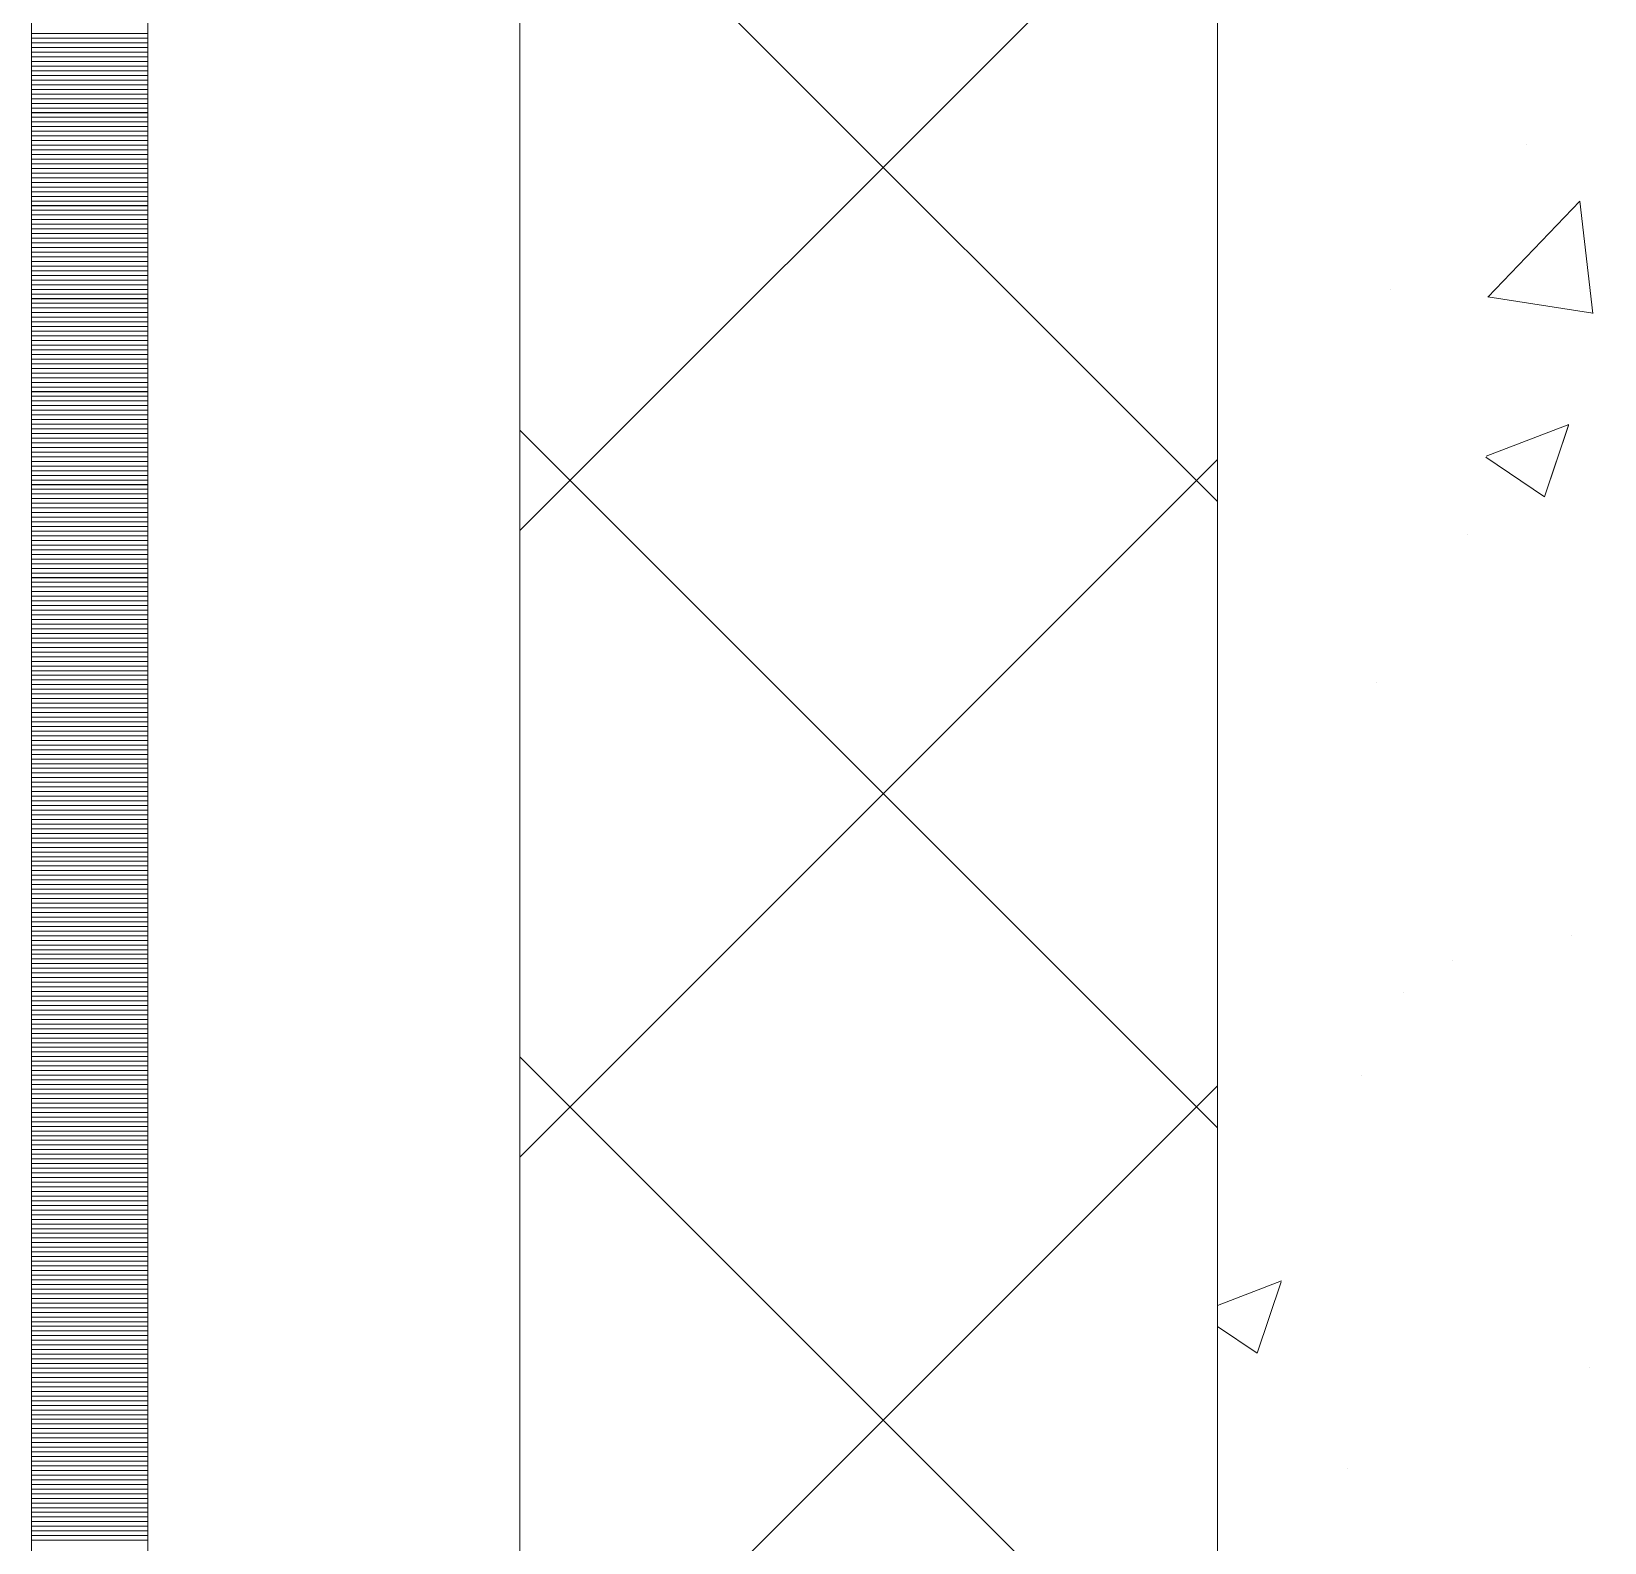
# Model space of a CAD drawing. Header units: millimetres. Extents: x 470010 to 1231400, y -134005 to 421770.
# Drawn here: x 806167.7 to 806505.9, y 173337.5 to 173662.5 of the extents above; entities that cross this region are included whole.
import ezdxf
from ezdxf.enums import TextEntityAlignment as Align

# ---------------------------------------------------------------- set-up
doc = ezdxf.new("R2010")
doc.units = ezdxf.units.MM
doc.linetypes.add('DASHED', pattern=[19.05, 12.7, -6.35])
doc.layers.get('Defpoints').update_dxf_attribs({"color": 140})
doc.layers.add('АР_Делит', color=120, linetype='Continuous', lineweight=0, plot=False)
for name, color, linetype, lineweight in [('АР_Стены ПЕНОблок', 52, 'Continuous', 20), ('АР_Тонкая', 254, 'Continuous', 5), ('АР_Утеплитель', 31, 'Continuous', 0), ('АР_Штриховка', 8, 'Continuous', 0)]:
    doc.layers.add(name, color=color, linetype=linetype, lineweight=lineweight)
doc.layers.add('РД_Оси_100', color=7, linetype='Continuous', lineweight=0, true_color=0x525252)
doc.styles.add('style1', font='ARIALN.TTF')

# ---------------------------------------------------------------- blocks, each defined once
blk = doc.blocks.new('СОШ_2200_АР_ОСИ_М100_28.05.24')
at = {"layer": 'АР_Делит', "color": 251, "linetype": 'DASHED', "true_color": 0x636466}
blk.add_lwpolyline([(114955, 135155), (114955, -355), (93595.036, -355), (93595.036, 13855), (94145, 13855), (94145, 68320), (66055, 68320), (66055, 13857.73), (83455, 13857.73), (83455, -355), (45245, -355), (45245, 13145), (44695, 13145), (44695, 26755), (45245, 26755), (45245, 68320), (20455, 68320), (20455, 26755), (27955, 26755), (27955, 13145), (-355, 13145), (-355, 100855)], dxfattribs=at)
blk = doc.blocks.new('A$C9108343f')
at = {"layer": 'АР_Стены ПЕНОблок', "color": 18, "linetype": 'Continuous', "lineweight": 20, "true_color": 0x000000}
blk.add_line((140704.09, 313879.49), (140704.09, 237679.49), dxfattribs=at)
at = {"layer": 'АР_Тонкая', "color": 18, "linetype": 'Continuous', "lineweight": 5, "true_color": 0x000000}
for p, q in [((140449.09, 313879.49), (140449.09, 237679.49)), ((140474.09, 313879.49), (140474.09, 237679.49)), ((140474.09, 237679.49), (140474.09, 313879.49)), ((140554.09, 237679.49), (140554.09, 313879.49))]:
    blk.add_line(p, q, dxfattribs=at)
at = {"layer": 'АР_Утеплитель', "color": 18, "linetype": 'Continuous', "lineweight": 0, "true_color": 0x000000}
for p, q in [((140554.09, 313879.49), (140554.09, 237679.49)), ((140704.09, 237679.49), (140704.09, 313879.49))]:
    blk.add_line(p, q, dxfattribs=at)
at = {"layer": 'АР_Штриховка', "color": 18, "linetype": 'Continuous', "lineweight": 0, "true_color": 0x000000}
for p, q in [((140704.09, 273927.64), (140554.09, 274077.64)), ((140554.09, 273921.35), (140704.09, 274071.35)), ((140449.09, 274028.24), (140474.09, 274028.24)), ((140449.09, 274027.24), (140474.09, 274027.24)), ((140449.09, 274026.24), (140474.09, 274026.24)), ((140449.09, 274025.24), (140474.09, 274025.24)), ((140449.09, 274024.24), (140474.09, 274024.24)), ((140449.09, 274023.24), (140474.09, 274023.24)), ((140449.09, 274022.24), (140474.09, 274022.24)), ((140449.09, 274021.24), (140474.09, 274021.24)), ((140449.09, 274020.24), (140474.09, 274020.24)), ((140449.09, 274019.24), (140474.09, 274019.24)), ((140449.09, 274018.24), (140474.09, 274018.24)), ((140449.09, 274017.24), (140474.09, 274017.24)), ((140449.09, 274016.24), (140474.09, 274016.24)), ((140449.09, 274015.24), (140474.09, 274015.24)), ((140449.09, 274014.24), (140474.09, 274014.24)), ((140449.09, 274013.24), (140474.09, 274013.24)), ((140449.09, 274012.24), (140474.09, 274012.24)), ((140449.09, 274011.24), (140474.09, 274011.24)), ((140449.09, 274010.24), (140474.09, 274010.24)), ((140449.09, 274009.24), (140474.09, 274009.24)), ((140449.09, 274008.24), (140474.09, 274008.24)), ((140449.09, 274007.24), (140474.09, 274007.24)), ((140449.09, 274006.24), (140474.09, 274006.24)), ((140449.09, 274005.24), (140474.09, 274005.24)), ((140449.09, 274004.24), (140474.09, 274004.24)), ((140770.47, 274004.35), (140770.47, 274004.35)), ((140449.09, 274003.24), (140474.09, 274003.24)), ((140449.09, 274002.24), (140474.09, 274002.24)), ((140449.09, 274001.24), (140474.09, 274001.24)), ((140449.09, 274000.24), (140474.09, 274000.24)), ((140449.09, 273999.24), (140474.09, 273999.24)), ((140449.09, 273998.24), (140474.09, 273998.24)), ((140449.09, 273997.24), (140474.09, 273997.24)), ((140449.09, 273996.24), (140474.09, 273996.24)), ((140449.09, 273995.24), (140474.09, 273995.24)), ((140449.09, 273994.24), (140474.09, 273994.24)), ((140449.09, 273993.24), (140474.09, 273993.24)), ((140449.09, 273992.24), (140474.09, 273992.24)), ((140449.09, 273991.24), (140474.09, 273991.24)), ((140762.27, 273971.58), (140782.05, 273992.2)), ((140784.83, 273968.08), (140782.03, 273992.2)), ((140449.09, 273990.24), (140474.09, 273990.24)), ((140449.09, 273989.24), (140474.09, 273989.24)), ((140449.09, 273988.24), (140474.09, 273988.24)), ((140449.09, 273987.24), (140474.09, 273987.24)), ((140449.09, 273986.24), (140474.09, 273986.24)), ((140449.09, 273985.24), (140474.09, 273985.24)), ((140449.09, 273984.24), (140474.09, 273984.24)), ((140449.09, 273983.24), (140474.09, 273983.24)), ((140449.09, 273982.24), (140474.09, 273982.24)), ((140449.09, 273981.24), (140474.09, 273981.24)), ((140449.09, 273980.24), (140474.09, 273980.24)), ((140449.09, 273979.24), (140474.09, 273979.24)), ((140449.09, 273978.24), (140474.09, 273978.24)), ((140449.09, 273977.24), (140474.09, 273977.24)), ((140449.09, 273976.24), (140474.09, 273976.24)), ((140449.09, 273975.24), (140474.09, 273975.24)), ((140449.09, 273974.24), (140474.09, 273974.24)), ((140449.09, 273973.24), (140474.09, 273973.24)), ((140449.09, 273972.24), (140474.09, 273972.24)), ((140449.09, 273971.24), (140474.09, 273971.24)), ((140449.09, 273970.24), (140474.09, 273970.24)), ((140741.3, 273973.32), (140741.3, 273973.32)), ((140762.25, 273971.62), (140784.84, 273968.12)), ((140449.09, 273969.24), (140474.09, 273969.24)), ((140449.09, 273968.24), (140474.09, 273968.24)), ((140449.09, 273967.24), (140474.09, 273967.24)), ((140449.09, 273966.24), (140474.09, 273966.24)), ((140449.09, 273965.24), (140474.09, 273965.24)), ((140449.09, 273964.24), (140474.09, 273964.24)), ((140449.09, 273963.24), (140474.09, 273963.24)), ((140449.09, 273962.24), (140474.09, 273962.24)), ((140449.09, 273961.24), (140474.09, 273961.24)), ((140449.09, 273960.24), (140474.09, 273960.24)), ((140449.09, 273959.24), (140474.09, 273959.24)), ((140449.09, 273958.24), (140474.09, 273958.24)), ((140449.09, 273957.24), (140474.09, 273957.24)), ((140449.09, 273956.24), (140474.09, 273956.24)), ((140449.09, 273955.24), (140474.09, 273955.24)), ((140449.09, 273954.24), (140474.09, 273954.24)), ((140449.09, 273953.24), (140474.09, 273953.24)), ((140449.09, 273952.24), (140474.09, 273952.24)), ((140449.09, 273951.24), (140474.09, 273951.24)), ((140449.09, 273950.24), (140474.09, 273950.24)), ((140449.09, 273949.24), (140474.09, 273949.24)), ((140449.09, 273948.24), (140474.09, 273948.24)), ((140449.09, 273947.24), (140474.09, 273947.24)), ((140449.09, 273946.24), (140474.09, 273946.24)), ((140449.09, 273945.24), (140474.09, 273945.24)), ((140449.09, 273944.24), (140474.09, 273944.24)), ((140449.09, 273943.24), (140474.09, 273943.24)), ((140761.9, 273937.38), (140779.68, 273944.21)), ((140774.45, 273928.65), (140779.6, 273944)), ((140449.09, 273942.24), (140474.09, 273942.24)), ((140449.09, 273941.24), (140474.09, 273941.24)), ((140449.09, 273940.24), (140474.09, 273940.24)), ((140704.09, 273792.93), (140554.09, 273942.93)), ((140449.09, 273939.24), (140474.09, 273939.24)), ((140449.09, 273938.24), (140474.09, 273938.24)), ((140449.09, 273937.24), (140474.09, 273937.24)), ((140554.09, 273786.65), (140704.09, 273936.65)), ((140761.81, 273937.18), (140774.44, 273928.66)), ((140449.09, 273936.24), (140474.09, 273936.24)), ((140449.09, 273935.24), (140474.09, 273935.24)), ((140449.09, 273934.24), (140474.09, 273934.24)), ((140449.09, 273933.24), (140474.09, 273933.24)), ((140449.09, 273932.24), (140474.09, 273932.24)), ((140449.09, 273931.24), (140474.09, 273931.24)), ((140449.09, 273930.24), (140474.09, 273930.24)), ((140449.09, 273929.24), (140474.09, 273929.24)), ((140449.09, 273928.24), (140474.09, 273928.24)), ((140449.09, 273927.24), (140474.09, 273927.24)), ((140449.09, 273926.24), (140474.09, 273926.24)), ((140449.09, 273925.24), (140474.09, 273925.24)), ((140449.09, 273924.24), (140474.09, 273924.24)), ((140449.09, 273923.24), (140474.09, 273923.24)), ((140449.09, 273922.24), (140474.09, 273922.24)), ((140449.09, 273921.24), (140474.09, 273921.24)), ((140449.09, 273920.24), (140474.09, 273920.24)), ((140757.89, 273920.62), (140757.89, 273920.62)), ((140449.09, 273919.24), (140474.09, 273919.24)), ((140449.09, 273918.24), (140474.09, 273918.24)), ((140449.09, 273917.24), (140474.09, 273917.24)), ((140449.09, 273916.24), (140474.09, 273916.24)), ((140449.09, 273915.24), (140474.09, 273915.24)), ((140449.09, 273914.24), (140474.09, 273914.24)), ((140449.09, 273913.24), (140474.09, 273913.24)), ((140449.09, 273912.24), (140474.09, 273912.24)), ((140449.09, 273911.24), (140474.09, 273911.24)), ((140449.09, 273910.24), (140474.09, 273910.24)), ((140449.09, 273909.24), (140474.09, 273909.24)), ((140449.09, 273908.24), (140474.09, 273908.24)), ((140449.09, 273907.24), (140474.09, 273907.24)), ((140449.09, 273906.24), (140474.09, 273906.24)), ((140449.09, 273905.24), (140474.09, 273905.24)), ((140449.09, 273904.24), (140474.09, 273904.24)), ((140449.09, 273903.24), (140474.09, 273903.24)), ((140449.09, 273902.24), (140474.09, 273902.24)), ((140449.09, 273901.24), (140474.09, 273901.24)), ((140449.09, 273900.24), (140474.09, 273900.24)), ((140449.09, 273899.24), (140474.09, 273899.24)), ((140449.09, 273898.24), (140474.09, 273898.24)), ((140449.09, 273897.24), (140474.09, 273897.24)), ((140449.09, 273896.24), (140474.09, 273896.24)), ((140449.09, 273895.24), (140474.09, 273895.24)), ((140449.09, 273894.24), (140474.09, 273894.24)), ((140449.09, 273893.24), (140474.09, 273893.24)), ((140449.09, 273892.24), (140474.09, 273892.24)), ((140449.09, 273891.24), (140474.09, 273891.24)), ((140449.09, 273890.24), (140474.09, 273890.24)), ((140449.09, 273889.24), (140474.09, 273889.24)), ((140449.09, 273888.24), (140474.09, 273888.24)), ((140449.09, 273887.24), (140474.09, 273887.24)), ((140449.09, 273886.24), (140474.09, 273886.24)), ((140738.21, 273888.77), (140738.21, 273888.77)), ((140449.09, 273885.24), (140474.09, 273885.24)), ((140449.09, 273884.24), (140474.09, 273884.24)), ((140449.09, 273883.24), (140474.09, 273883.24)), ((140449.09, 273882.24), (140474.09, 273882.24)), ((140449.09, 273881.24), (140474.09, 273881.24)), ((140449.09, 273880.24), (140474.09, 273880.24)), ((140449.09, 273879.24), (140474.09, 273879.24)), ((140449.09, 273878.24), (140474.09, 273878.24)), ((140449.09, 273877.24), (140474.09, 273877.24)), ((140449.09, 273876.24), (140474.09, 273876.24)), ((140449.09, 273875.24), (140474.09, 273875.24)), ((140449.09, 273874.24), (140474.09, 273874.24)), ((140449.09, 273873.24), (140474.09, 273873.24)), ((140449.09, 273872.24), (140474.09, 273872.24)), ((140449.09, 273871.24), (140474.09, 273871.24)), ((140449.09, 273870.24), (140474.09, 273870.24)), ((140449.09, 273869.24), (140474.09, 273869.24)), ((140449.09, 273868.24), (140474.09, 273868.24)), ((140449.09, 273867.24), (140474.09, 273867.24)), ((140449.09, 273866.24), (140474.09, 273866.24)), ((140449.09, 273865.24), (140474.09, 273865.24)), ((140449.09, 273864.24), (140474.09, 273864.24)), ((140449.09, 273863.24), (140474.09, 273863.24)), ((140449.09, 273862.24), (140474.09, 273862.24)), ((140449.09, 273861.24), (140474.09, 273861.24)), ((140449.09, 273860.24), (140474.09, 273860.24)), ((140449.09, 273859.24), (140474.09, 273859.24)), ((140449.09, 273858.24), (140474.09, 273858.24)), ((140449.09, 273857.24), (140474.09, 273857.24)), ((140449.09, 273856.24), (140474.09, 273856.24)), ((140449.09, 273855.24), (140474.09, 273855.24)), ((140449.09, 273854.24), (140474.09, 273854.24)), ((140449.09, 273853.24), (140474.09, 273853.24)), ((140449.09, 273852.24), (140474.09, 273852.24)), ((140449.09, 273851.24), (140474.09, 273851.24)), ((140449.09, 273850.24), (140474.09, 273850.24)), ((140449.09, 273849.24), (140474.09, 273849.24)), ((140449.09, 273848.24), (140474.09, 273848.24)), ((140449.09, 273847.24), (140474.09, 273847.24)), ((140449.09, 273846.24), (140474.09, 273846.24)), ((140449.09, 273845.24), (140474.09, 273845.24)), ((140449.09, 273844.24), (140474.09, 273844.24)), ((140449.09, 273843.24), (140474.09, 273843.24)), ((140449.09, 273842.24), (140474.09, 273842.24)), ((140449.09, 273841.24), (140474.09, 273841.24)), ((140449.09, 273840.24), (140474.09, 273840.24)), ((140449.09, 273839.24), (140474.09, 273839.24)), ((140449.09, 273838.24), (140474.09, 273838.24)), ((140449.09, 273837.24), (140474.09, 273837.24)), ((140449.09, 273836.24), (140474.09, 273836.24)), ((140449.09, 273835.24), (140474.09, 273835.24)), ((140449.09, 273834.24), (140474.09, 273834.24)), ((140449.09, 273833.24), (140474.09, 273833.24)), ((140449.09, 273832.24), (140474.09, 273832.24)), ((140780.21, 273834.26), (140780.21, 273834.26)), ((140449.09, 273831.24), (140474.09, 273831.24)), ((140449.09, 273830.24), (140474.09, 273830.24)), ((140449.09, 273829.24), (140474.09, 273829.24)), ((140449.09, 273828.24), (140474.09, 273828.24)), ((140754.66, 273828.81), (140754.66, 273828.81)), ((140449.09, 273827.24), (140474.09, 273827.24)), ((140449.09, 273826.24), (140474.09, 273826.24)), ((140449.09, 273825.24), (140474.09, 273825.24)), ((140449.09, 273824.24), (140474.09, 273824.24)), ((140449.09, 273823.24), (140474.09, 273823.24)), ((140449.09, 273822.24), (140474.09, 273822.24)), ((140744.14, 273822.01), (140744.14, 273822.01)), ((140449.09, 273821.24), (140474.09, 273821.24)), ((140449.09, 273820.24), (140474.09, 273820.24)), ((140449.09, 273819.24), (140474.09, 273819.24)), ((140449.09, 273818.24), (140474.09, 273818.24)), ((140449.09, 273817.24), (140474.09, 273817.24)), ((140449.09, 273816.24), (140474.09, 273816.24)), ((140449.09, 273815.24), (140474.09, 273815.24)), ((140449.09, 273814.24), (140474.09, 273814.24)), ((140449.09, 273813.24), (140474.09, 273813.24)), ((140449.09, 273812.24), (140474.09, 273812.24)), ((140449.09, 273811.24), (140474.09, 273811.24)), ((140449.09, 273810.24), (140474.09, 273810.24)), ((140449.09, 273809.24), (140474.09, 273809.24)), ((140449.09, 273808.24), (140474.09, 273808.24)), ((140704.09, 273658.23), (140554.09, 273808.23)), ((140449.09, 273807.24), (140474.09, 273807.24)), ((140449.09, 273806.24), (140474.09, 273806.24)), ((140449.09, 273805.24), (140474.09, 273805.24)), ((140449.09, 273804.24), (140474.09, 273804.24)), ((140449.09, 273803.24), (140474.09, 273803.24)), ((140449.09, 273802.24), (140474.09, 273802.24)), ((140449.09, 273801.24), (140474.09, 273801.24)), ((140554.09, 273651.94), (140704.09, 273801.94)), ((140735.12, 273804.21), (140735.12, 273804.21)), ((140449.09, 273800.24), (140474.09, 273800.24)), ((140449.09, 273799.24), (140474.09, 273799.24)), ((140449.09, 273798.24), (140474.09, 273798.24)), ((140449.09, 273797.24), (140474.09, 273797.24)), ((140449.09, 273796.24), (140474.09, 273796.24)), ((140449.09, 273795.24), (140474.09, 273795.24)), ((140449.09, 273794.24), (140474.09, 273794.24)), ((140449.09, 273793.24), (140474.09, 273793.24)), ((140449.09, 273792.24), (140474.09, 273792.24)), ((140449.09, 273791.24), (140474.09, 273791.24)), ((140449.09, 273790.24), (140474.09, 273790.24)), ((140449.09, 273789.24), (140474.09, 273789.24)), ((140449.09, 273788.24), (140474.09, 273788.24)), ((140449.09, 273787.24), (140474.09, 273787.24)), ((140449.09, 273786.24), (140474.09, 273786.24)), ((140449.09, 273785.24), (140474.09, 273785.24)), ((140449.09, 273784.24), (140474.09, 273784.24)), ((140449.09, 273783.24), (140474.09, 273783.24)), ((140449.09, 273782.24), (140474.09, 273782.24)), ((140449.09, 273781.24), (140474.09, 273781.24)), ((140449.09, 273780.24), (140474.09, 273780.24)), ((140449.09, 273779.24), (140474.09, 273779.24)), ((140449.09, 273778.24), (140474.09, 273778.24)), ((140449.09, 273777.24), (140474.09, 273777.24)), ((140449.09, 273776.24), (140474.09, 273776.24)), ((140449.09, 273775.24), (140474.09, 273775.24)), ((140449.09, 273774.24), (140474.09, 273774.24)), ((140449.09, 273773.24), (140474.09, 273773.24)), ((140449.09, 273772.24), (140474.09, 273772.24)), ((140449.09, 273771.24), (140474.09, 273771.24)), ((140449.09, 273770.24), (140474.09, 273770.24)), ((140449.09, 273769.24), (140474.09, 273769.24)), ((140449.09, 273768.24), (140474.09, 273768.24)), ((140449.09, 273767.24), (140474.09, 273767.24)), ((140449.09, 273766.24), (140474.09, 273766.24)), ((140449.09, 273765.24), (140474.09, 273765.24)), ((140449.09, 273764.24), (140474.09, 273764.24)), ((140449.09, 273763.24), (140474.09, 273763.24)), ((140449.09, 273762.24), (140474.09, 273762.24)), ((140449.09, 273761.24), (140474.09, 273761.24)), ((140449.09, 273760.24), (140474.09, 273760.24)), ((140449.09, 273759.24), (140474.09, 273759.24)), ((140449.09, 273758.24), (140474.09, 273758.24)), ((140449.09, 273757.24), (140474.09, 273757.24)), ((140704.09, 273754.72), (140717.88, 273760.02)), ((140712.65, 273744.47), (140717.8, 273759.82)), ((140449.09, 273756.24), (140474.09, 273756.24)), ((140449.09, 273755.24), (140474.09, 273755.24)), ((140449.09, 273754.24), (140474.09, 273754.24)), ((140449.09, 273753.24), (140474.09, 273753.24)), ((140449.09, 273752.24), (140474.09, 273752.24)), ((140449.09, 273751.24), (140474.09, 273751.24)), ((140449.09, 273750.24), (140474.09, 273750.24)), ((140449.09, 273749.24), (140474.09, 273749.24)), ((140449.09, 273748.24), (140474.09, 273748.24)), ((140449.09, 273747.24), (140474.09, 273747.24)), ((140704.09, 273750.23), (140712.64, 273744.47)), ((140449.09, 273746.24), (140474.09, 273746.24)), ((140449.09, 273745.24), (140474.09, 273745.24)), ((140449.09, 273744.24), (140474.09, 273744.24)), ((140449.09, 273743.24), (140474.09, 273743.24)), ((140449.09, 273742.24), (140474.09, 273742.24)), ((140449.09, 273741.24), (140474.09, 273741.24)), ((140449.09, 273740.24), (140474.09, 273740.24)), ((140784.04, 273741.29), (140784.04, 273741.29)), ((140449.09, 273739.24), (140474.09, 273739.24)), ((140449.09, 273738.24), (140474.09, 273738.24)), ((140449.09, 273737.24), (140474.09, 273737.24)), ((140449.09, 273736.24), (140474.09, 273736.24)), ((140449.09, 273735.24), (140474.09, 273735.24)), ((140449.09, 273734.24), (140474.09, 273734.24)), ((140449.09, 273733.24), (140474.09, 273733.24)), ((140449.09, 273732.24), (140474.09, 273732.24)), ((140449.09, 273731.24), (140474.09, 273731.24)), ((140449.09, 273730.24), (140474.09, 273730.24)), ((140449.09, 273729.24), (140474.09, 273729.24)), ((140449.09, 273728.24), (140474.09, 273728.24)), ((140449.09, 273727.24), (140474.09, 273727.24)), ((140449.09, 273726.24), (140474.09, 273726.24)), ((140449.09, 273725.24), (140474.09, 273725.24)), ((140449.09, 273724.24), (140474.09, 273724.24)), ((140449.09, 273723.24), (140474.09, 273723.24)), ((140449.09, 273722.24), (140474.09, 273722.24)), ((140449.09, 273721.24), (140474.09, 273721.24)), ((140449.09, 273720.24), (140474.09, 273720.24)), ((140449.09, 273719.24), (140474.09, 273719.24)), ((140449.09, 273718.24), (140474.09, 273718.24)), ((140449.09, 273717.24), (140474.09, 273717.24)), ((140732.04, 273719.66), (140732.04, 273719.66)), ((140449.09, 273716.24), (140474.09, 273716.24)), ((140449.09, 273715.24), (140474.09, 273715.24)), ((140449.09, 273714.24), (140474.09, 273714.24)), ((140449.09, 273713.24), (140474.09, 273713.24)), ((140449.09, 273712.24), (140474.09, 273712.24)), ((140449.09, 273711.24), (140474.09, 273711.24)), ((140449.09, 273710.24), (140474.09, 273710.24)), ((140449.09, 273709.24), (140474.09, 273709.24)), ((140449.09, 273708.24), (140474.09, 273708.24)), ((140449.09, 273707.24), (140474.09, 273707.24)), ((140449.09, 273706.24), (140474.09, 273706.24)), ((140449.09, 273705.24), (140474.09, 273705.24)), ((140449.09, 273704.24), (140474.09, 273704.24))]:
    blk.add_line(p, q, dxfattribs=at)
at = {"layer": 'РД_Оси_100'}
blk.add_blockref('СОШ_2200_АР_ОСИ_М100_28.05.24', (140804.09, 223079.49), dxfattribs=at)
at = {"layer": 'Defpoints', "color": 18, "true_color": 0x000000, "style": 'style1'}
for p in [(143949.34, 316089.12), (143974.98, 281639.5), (143890.4, 273244.71), (143839.99, 264276.81), (143967.75, 254892.38), (12251.96, 104178.14), (12382.58, 96023.14)]:
    blk.add_attdef('АР-ПОМЕЩЕНИЕ:НАИМЕНОВАНИЕ', text='', height=100, dxfattribs=at).set_placement(p, align=Align.MIDDLE)
at = {"layer": 'Defpoints', "color": 18, "true_color": 0x000000, "style": 'style1', "flags": 8}
for p in [(143951.3, 279099.09), (143848.34, 269251.11), (143875.33, 260094.25), (144049.74, 250824.7), (163419.28, 238153.36), (155897.46, 237965.97), (183037.2, 237965.97), (143342.94, 237876.19)]:
    blk.add_attdef('АР-ПОМЕЩЕНИЕ:НАИМЕНОВАНИЕ', text='', height=100, dxfattribs=at).set_placement(p, align=Align.MIDDLE)

msp = doc.modelspace()

# ---------------------------------------------------------------- linework, layer by layer
at = {"layer": 'АР_Стены ПЕНОблок', "color": 18, "linetype": 'Continuous', "lineweight": 20, "true_color": 0x000000}
msp.add_line((806422.706, 213513.251), (806422.706, 137313.251), dxfattribs=at)
at = {"layer": 'АР_Тонкая', "color": 18, "linetype": 'Continuous', "lineweight": 5, "true_color": 0x000000}
for p, q in [((806167.706, 213513.251), (806167.706, 137313.251)), ((806192.706, 213513.251), (806192.706, 137313.251)), ((806192.706, 137313.251), (806192.706, 213513.251)), ((806272.706, 137313.251), (806272.706, 213513.251))]:
    msp.add_line(p, q, dxfattribs=at)
at = {"layer": 'АР_Утеплитель', "color": 18, "linetype": 'Continuous', "lineweight": 0, "true_color": 0x000000}
for p, q in [((806272.706, 213513.251), (806272.706, 137313.251)), ((806422.706, 137313.251), (806422.706, 213513.251))]:
    msp.add_line(p, q, dxfattribs=at)
at = {"layer": 'АР_Штриховка', "color": 18, "linetype": 'Continuous', "lineweight": 0, "true_color": 0x000000}
for p, q in [((806422.706, 173561.396), (806272.706, 173711.396)), ((806272.706, 173555.109), (806422.706, 173705.109)), ((806167.706, 173662), (806192.706, 173662)), ((806167.706, 173661), (806192.706, 173661)), ((806167.706, 173660), (806192.706, 173660)), ((806167.706, 173659), (806192.706, 173659)), ((806167.706, 173658), (806192.706, 173658)), ((806167.706, 173657), (806192.706, 173657)), ((806167.706, 173656), (806192.706, 173656)), ((806167.706, 173655), (806192.706, 173655)), ((806167.706, 173654), (806192.706, 173654)), ((806167.706, 173653), (806192.706, 173653)), ((806167.706, 173652), (806192.706, 173652)), ((806167.706, 173651), (806192.706, 173651)), ((806167.706, 173650), (806192.706, 173650)), ((806167.706, 173649), (806192.706, 173649)), ((806167.706, 173648), (806192.706, 173648)), ((806167.706, 173647), (806192.706, 173647)), ((806167.706, 173646), (806192.706, 173646)), ((806167.706, 173645), (806192.706, 173645)), ((806167.706, 173644), (806192.706, 173644)), ((806167.706, 173643), (806192.706, 173643)), ((806167.706, 173642), (806192.706, 173642)), ((806167.706, 173641), (806192.706, 173641)), ((806167.706, 173640), (806192.706, 173640)), ((806167.706, 173639), (806192.706, 173639)), ((806167.706, 173638), (806192.706, 173638)), ((806167.706, 173637), (806192.706, 173637)), ((806167.706, 173636), (806192.706, 173636)), ((806167.706, 173635), (806192.706, 173635)), ((806167.706, 173634), (806192.706, 173634)), ((806167.706, 173633), (806192.706, 173633)), ((806167.706, 173632), (806192.706, 173632)), ((806167.706, 173631), (806192.706, 173631)), ((806167.706, 173630), (806192.706, 173630)), ((806167.706, 173629), (806192.706, 173629)), ((806167.706, 173628), (806192.706, 173628)), ((806167.706, 173627), (806192.706, 173627)), ((806167.706, 173626), (806192.706, 173626)), ((806167.706, 173625), (806192.706, 173625)), ((806167.706, 173624), (806192.706, 173624)), ((806167.706, 173623), (806192.706, 173623)), ((806480.878, 173605.34), (806500.662, 173625.959)), ((806503.444, 173601.834), (806500.637, 173625.956)), ((806167.706, 173622), (806192.706, 173622)), ((806167.706, 173621), (806192.706, 173621)), ((806167.706, 173620), (806192.706, 173620)), ((806167.706, 173619), (806192.706, 173619)), ((806167.706, 173618), (806192.706, 173618)), ((806167.706, 173617), (806192.706, 173617)), ((806167.706, 173616), (806192.706, 173616)), ((806167.706, 173615), (806192.706, 173615)), ((806167.706, 173614), (806192.706, 173614)), ((806167.706, 173613), (806192.706, 173613)), ((806167.706, 173612), (806192.706, 173612)), ((806167.706, 173611), (806192.706, 173611)), ((806167.706, 173610), (806192.706, 173610)), ((806167.706, 173609), (806192.706, 173609)), ((806167.706, 173608), (806192.706, 173608)), ((806167.706, 173607), (806192.706, 173607)), ((806167.706, 173606), (806192.706, 173606)), ((806167.706, 173605), (806192.706, 173605)), ((806167.706, 173604), (806192.706, 173604)), ((806167.706, 173603), (806192.706, 173603)), ((806480.86, 173605.378), (806503.45, 173601.875)), ((806167.706, 173602), (806192.706, 173602)), ((806167.706, 173601), (806192.706, 173601)), ((806167.706, 173600), (806192.706, 173600)), ((806167.706, 173599), (806192.706, 173599)), ((806167.706, 173598), (806192.706, 173598)), ((806167.706, 173597), (806192.706, 173597)), ((806167.706, 173596), (806192.706, 173596)), ((806167.706, 173595), (806192.706, 173595)), ((806167.706, 173594), (806192.706, 173594)), ((806167.706, 173593), (806192.706, 173593)), ((806167.706, 173592), (806192.706, 173592)), ((806167.706, 173591), (806192.706, 173591)), ((806167.706, 173590), (806192.706, 173590)), ((806167.706, 173589), (806192.706, 173589)), ((806167.706, 173588), (806192.706, 173588)), ((806167.706, 173587), (806192.706, 173587)), ((806167.706, 173586), (806192.706, 173586)), ((806167.706, 173585), (806192.706, 173585)), ((806167.706, 173584), (806192.706, 173584)), ((806167.706, 173583), (806192.706, 173583)), ((806167.706, 173582), (806192.706, 173582)), ((806167.706, 173581), (806192.706, 173581)), ((806167.706, 173580), (806192.706, 173580)), ((806167.706, 173579), (806192.706, 173579)), ((806167.706, 173578), (806192.706, 173578)), ((806167.706, 173577), (806192.706, 173577)), ((806167.706, 173576), (806192.706, 173576)), ((806422.706, 173426.692), (806272.706, 173576.692)), ((806480.512, 173571.137), (806498.297, 173577.964)), ((806493.064, 173562.412), (806498.214, 173577.761)), ((806167.706, 173575), (806192.706, 173575)), ((806167.706, 173574), (806192.706, 173574)), ((806167.706, 173573), (806192.706, 173573)), ((806167.706, 173572), (806192.706, 173572)), ((806167.706, 173571), (806192.706, 173571)), ((806167.706, 173570), (806192.706, 173570)), ((806167.706, 173569), (806192.706, 173569)), ((806272.706, 173420.405), (806422.706, 173570.405)), ((806480.421, 173570.937), (806493.056, 173562.415)), ((806167.706, 173568), (806192.706, 173568)), ((806167.706, 173567), (806192.706, 173567)), ((806167.706, 173566), (806192.706, 173566)), ((806167.706, 173565), (806192.706, 173565)), ((806167.706, 173564), (806192.706, 173564)), ((806167.706, 173563), (806192.706, 173563)), ((806167.706, 173562), (806192.706, 173562)), ((806167.706, 173561), (806192.706, 173561)), ((806167.706, 173560), (806192.706, 173560)), ((806167.706, 173559), (806192.706, 173559)), ((806167.706, 173558), (806192.706, 173558)), ((806167.706, 173557), (806192.706, 173557)), ((806167.706, 173556), (806192.706, 173556)), ((806167.706, 173555), (806192.706, 173555)), ((806167.706, 173554), (806192.706, 173554)), ((806167.706, 173553), (806192.706, 173553)), ((806167.706, 173552), (806192.706, 173552)), ((806167.706, 173551), (806192.706, 173551)), ((806167.706, 173550), (806192.706, 173550)), ((806167.706, 173549), (806192.706, 173549)), ((806167.706, 173548), (806192.706, 173548)), ((806167.706, 173547), (806192.706, 173547)), ((806167.706, 173546), (806192.706, 173546)), ((806167.706, 173545), (806192.706, 173545)), ((806167.706, 173544), (806192.706, 173544)), ((806167.706, 173543), (806192.706, 173543)), ((806167.706, 173542), (806192.706, 173542)), ((806167.706, 173541), (806192.706, 173541)), ((806167.706, 173540), (806192.706, 173540)), ((806167.706, 173539), (806192.706, 173539)), ((806167.706, 173538), (806192.706, 173538)), ((806167.706, 173537), (806192.706, 173537)), ((806167.706, 173536), (806192.706, 173536)), ((806167.706, 173535), (806192.706, 173535)), ((806167.706, 173534), (806192.706, 173534)), ((806167.706, 173533), (806192.706, 173533)), ((806167.706, 173532), (806192.706, 173532)), ((806167.706, 173531), (806192.706, 173531)), ((806167.706, 173530), (806192.706, 173530)), ((806167.706, 173529), (806192.706, 173529)), ((806167.706, 173528), (806192.706, 173528)), ((806167.706, 173527), (806192.706, 173527)), ((806167.706, 173526), (806192.706, 173526)), ((806167.706, 173525), (806192.706, 173525)), ((806167.706, 173524), (806192.706, 173524)), ((806167.706, 173523), (806192.706, 173523)), ((806167.706, 173522), (806192.706, 173522)), ((806167.706, 173521), (806192.706, 173521)), ((806167.706, 173520), (806192.706, 173520)), ((806167.706, 173519), (806192.706, 173519)), ((806167.706, 173518), (806192.706, 173518)), ((806167.706, 173517), (806192.706, 173517)), ((806167.706, 173516), (806192.706, 173516)), ((806167.706, 173515), (806192.706, 173515)), ((806167.706, 173514), (806192.706, 173514)), ((806167.706, 173513), (806192.706, 173513)), ((806167.706, 173512), (806192.706, 173512)), ((806167.706, 173511), (806192.706, 173511)), ((806167.706, 173510), (806192.706, 173510)), ((806167.706, 173509), (806192.706, 173509)), ((806167.706, 173508), (806192.706, 173508)), ((806167.706, 173507), (806192.706, 173507)), ((806167.706, 173506), (806192.706, 173506)), ((806167.706, 173505), (806192.706, 173505)), ((806167.706, 173504), (806192.706, 173504)), ((806167.706, 173503), (806192.706, 173503)), ((806167.706, 173502), (806192.706, 173502)), ((806167.706, 173501), (806192.706, 173501)), ((806167.706, 173500), (806192.706, 173500)), ((806167.706, 173499), (806192.706, 173499)), ((806167.706, 173498), (806192.706, 173498)), ((806167.706, 173497), (806192.706, 173497)), ((806167.706, 173496), (806192.706, 173496)), ((806167.706, 173495), (806192.706, 173495)), ((806167.706, 173494), (806192.706, 173494)), ((806167.706, 173493), (806192.706, 173493)), ((806167.706, 173492), (806192.706, 173492)), ((806167.706, 173491), (806192.706, 173491)), ((806167.706, 173490), (806192.706, 173490)), ((806167.706, 173489), (806192.706, 173489)), ((806167.706, 173488), (806192.706, 173488)), ((806167.706, 173487), (806192.706, 173487)), ((806167.706, 173486), (806192.706, 173486)), ((806167.706, 173485), (806192.706, 173485)), ((806167.706, 173484), (806192.706, 173484)), ((806167.706, 173483), (806192.706, 173483)), ((806167.706, 173482), (806192.706, 173482)), ((806167.706, 173481), (806192.706, 173481)), ((806167.706, 173480), (806192.706, 173480)), ((806167.706, 173479), (806192.706, 173479)), ((806167.706, 173478), (806192.706, 173478)), ((806167.706, 173477), (806192.706, 173477)), ((806167.706, 173476), (806192.706, 173476)), ((806167.706, 173475), (806192.706, 173475)), ((806167.706, 173474), (806192.706, 173474)), ((806167.706, 173473), (806192.706, 173473)), ((806167.706, 173472), (806192.706, 173472)), ((806167.706, 173471), (806192.706, 173471)), ((806167.706, 173470), (806192.706, 173470)), ((806167.706, 173469), (806192.706, 173469)), ((806167.706, 173468), (806192.706, 173468)), ((806167.706, 173467), (806192.706, 173467)), ((806167.706, 173466), (806192.706, 173466)), ((806167.706, 173465), (806192.706, 173465)), ((806167.706, 173464), (806192.706, 173464)), ((806167.706, 173463), (806192.706, 173463)), ((806167.706, 173462), (806192.706, 173462)), ((806167.706, 173461), (806192.706, 173461)), ((806167.706, 173460), (806192.706, 173460)), ((806167.706, 173459), (806192.706, 173459)), ((806167.706, 173458), (806192.706, 173458)), ((806167.706, 173457), (806192.706, 173457)), ((806167.706, 173456), (806192.706, 173456)), ((806167.706, 173455), (806192.706, 173455)), ((806167.706, 173454), (806192.706, 173454)), ((806167.706, 173453), (806192.706, 173453)), ((806167.706, 173452), (806192.706, 173452)), ((806167.706, 173451), (806192.706, 173451)), ((806167.706, 173450), (806192.706, 173450)), ((806167.706, 173449), (806192.706, 173449)), ((806167.706, 173448), (806192.706, 173448)), ((806167.706, 173447), (806192.706, 173447)), ((806167.706, 173446), (806192.706, 173446)), ((806167.706, 173445), (806192.706, 173445)), ((806167.706, 173444), (806192.706, 173444)), ((806167.706, 173443), (806192.706, 173443)), ((806167.706, 173442), (806192.706, 173442)), ((806167.706, 173441), (806192.706, 173441)), ((806422.706, 173291.988), (806272.706, 173441.988)), ((806167.706, 173440), (806192.706, 173440)), ((806167.706, 173439), (806192.706, 173439)), ((806167.706, 173438), (806192.706, 173438)), ((806167.706, 173437), (806192.706, 173437)), ((806167.706, 173436), (806192.706, 173436)), ((806167.706, 173435), (806192.706, 173435)), ((806167.706, 173434), (806192.706, 173434)), ((806272.706, 173285.701), (806422.706, 173435.701)), ((806167.706, 173433), (806192.706, 173433)), ((806167.706, 173432), (806192.706, 173432)), ((806167.706, 173431), (806192.706, 173431)), ((806167.706, 173430), (806192.706, 173430)), ((806167.706, 173429), (806192.706, 173429)), ((806167.706, 173428), (806192.706, 173428)), ((806167.706, 173427), (806192.706, 173427)), ((806167.706, 173426), (806192.706, 173426)), ((806167.706, 173425), (806192.706, 173425)), ((806167.706, 173424), (806192.706, 173424)), ((806167.706, 173423), (806192.706, 173423)), ((806167.706, 173422), (806192.706, 173422)), ((806167.706, 173421), (806192.706, 173421)), ((806167.706, 173420), (806192.706, 173420)), ((806167.706, 173419), (806192.706, 173419)), ((806167.706, 173418), (806192.706, 173418)), ((806167.706, 173417), (806192.706, 173417)), ((806167.706, 173416), (806192.706, 173416)), ((806167.706, 173415), (806192.706, 173415)), ((806167.706, 173414), (806192.706, 173414)), ((806167.706, 173413), (806192.706, 173413)), ((806167.706, 173412), (806192.706, 173412)), ((806167.706, 173411), (806192.706, 173411)), ((806167.706, 173410), (806192.706, 173410)), ((806167.706, 173409), (806192.706, 173409)), ((806167.706, 173408), (806192.706, 173408)), ((806167.706, 173407), (806192.706, 173407)), ((806167.706, 173406), (806192.706, 173406)), ((806167.706, 173405), (806192.706, 173405)), ((806167.706, 173404), (806192.706, 173404)), ((806167.706, 173403), (806192.706, 173403)), ((806167.706, 173402), (806192.706, 173402)), ((806167.706, 173401), (806192.706, 173401)), ((806167.706, 173400), (806192.706, 173400)), ((806167.706, 173399), (806192.706, 173399)), ((806167.706, 173398), (806192.706, 173398)), ((806167.706, 173397), (806192.706, 173397)), ((806167.706, 173396), (806192.706, 173396)), ((806167.706, 173395), (806192.706, 173395)), ((806167.706, 173394), (806192.706, 173394)), ((806167.706, 173393), (806192.706, 173393)), ((806422.706, 173388.483), (806436.495, 173393.776)), ((806431.262, 173378.225), (806436.412, 173393.574)), ((806167.706, 173392), (806192.706, 173392)), ((806167.706, 173391), (806192.706, 173391)), ((806167.706, 173390), (806192.706, 173390)), ((806167.706, 173389), (806192.706, 173389)), ((806167.706, 173388), (806192.706, 173388)), ((806167.706, 173387), (806192.706, 173387)), ((806167.706, 173386), (806192.706, 173386)), ((806167.706, 173385), (806192.706, 173385)), ((806167.706, 173384), (806192.706, 173384)), ((806167.706, 173383), (806192.706, 173383)), ((806422.706, 173383.992), (806431.254, 173378.227)), ((806167.706, 173382), (806192.706, 173382)), ((806167.706, 173381), (806192.706, 173381)), ((806167.706, 173380), (806192.706, 173380)), ((806167.706, 173379), (806192.706, 173379)), ((806167.706, 173378), (806192.706, 173378)), ((806167.706, 173377), (806192.706, 173377)), ((806167.706, 173376), (806192.706, 173376)), ((806167.706, 173375), (806192.706, 173375)), ((806167.706, 173374), (806192.706, 173374)), ((806167.706, 173373), (806192.706, 173373)), ((806167.706, 173372), (806192.706, 173372)), ((806167.706, 173371), (806192.706, 173371)), ((806167.706, 173370), (806192.706, 173370)), ((806167.706, 173369), (806192.706, 173369)), ((806167.706, 173368), (806192.706, 173368)), ((806167.706, 173367), (806192.706, 173367)), ((806167.706, 173366), (806192.706, 173366)), ((806167.706, 173365), (806192.706, 173365)), ((806167.706, 173364), (806192.706, 173364)), ((806167.706, 173363), (806192.706, 173363)), ((806167.706, 173362), (806192.706, 173362)), ((806167.706, 173361), (806192.706, 173361)), ((806167.706, 173360), (806192.706, 173360)), ((806167.706, 173359), (806192.706, 173359)), ((806167.706, 173358), (806192.706, 173358)), ((806167.706, 173357), (806192.706, 173357)), ((806167.706, 173356), (806192.706, 173356)), ((806167.706, 173355), (806192.706, 173355)), ((806167.706, 173354), (806192.706, 173354)), ((806167.706, 173353), (806192.706, 173353)), ((806167.706, 173352), (806192.706, 173352)), ((806167.706, 173351), (806192.706, 173351)), ((806167.706, 173350), (806192.706, 173350)), ((806167.706, 173349), (806192.706, 173349)), ((806167.706, 173348), (806192.706, 173348)), ((806167.706, 173347), (806192.706, 173347)), ((806167.706, 173346), (806192.706, 173346)), ((806167.706, 173345), (806192.706, 173345)), ((806167.706, 173344), (806192.706, 173344)), ((806167.706, 173343), (806192.706, 173343)), ((806167.706, 173342), (806192.706, 173342)), ((806167.706, 173341), (806192.706, 173341)), ((806167.706, 173340), (806192.706, 173340)), ((806167.706, 173339), (806192.706, 173339)), ((806167.706, 173338), (806192.706, 173338))]:
    msp.add_line(p, q, dxfattribs=at)

# ---------------------------------------------------------------- block references
msp.add_blockref('A$C9108343f', (665718.612, -100366.242))
at = {"layer": 'РД_Оси_100'}
msp.add_blockref('СОШ_2200_АР_ОСИ_М100_28.05.24', (806522.706, 122713.251), dxfattribs=at)

doc.saveas('drawing.dxf')
